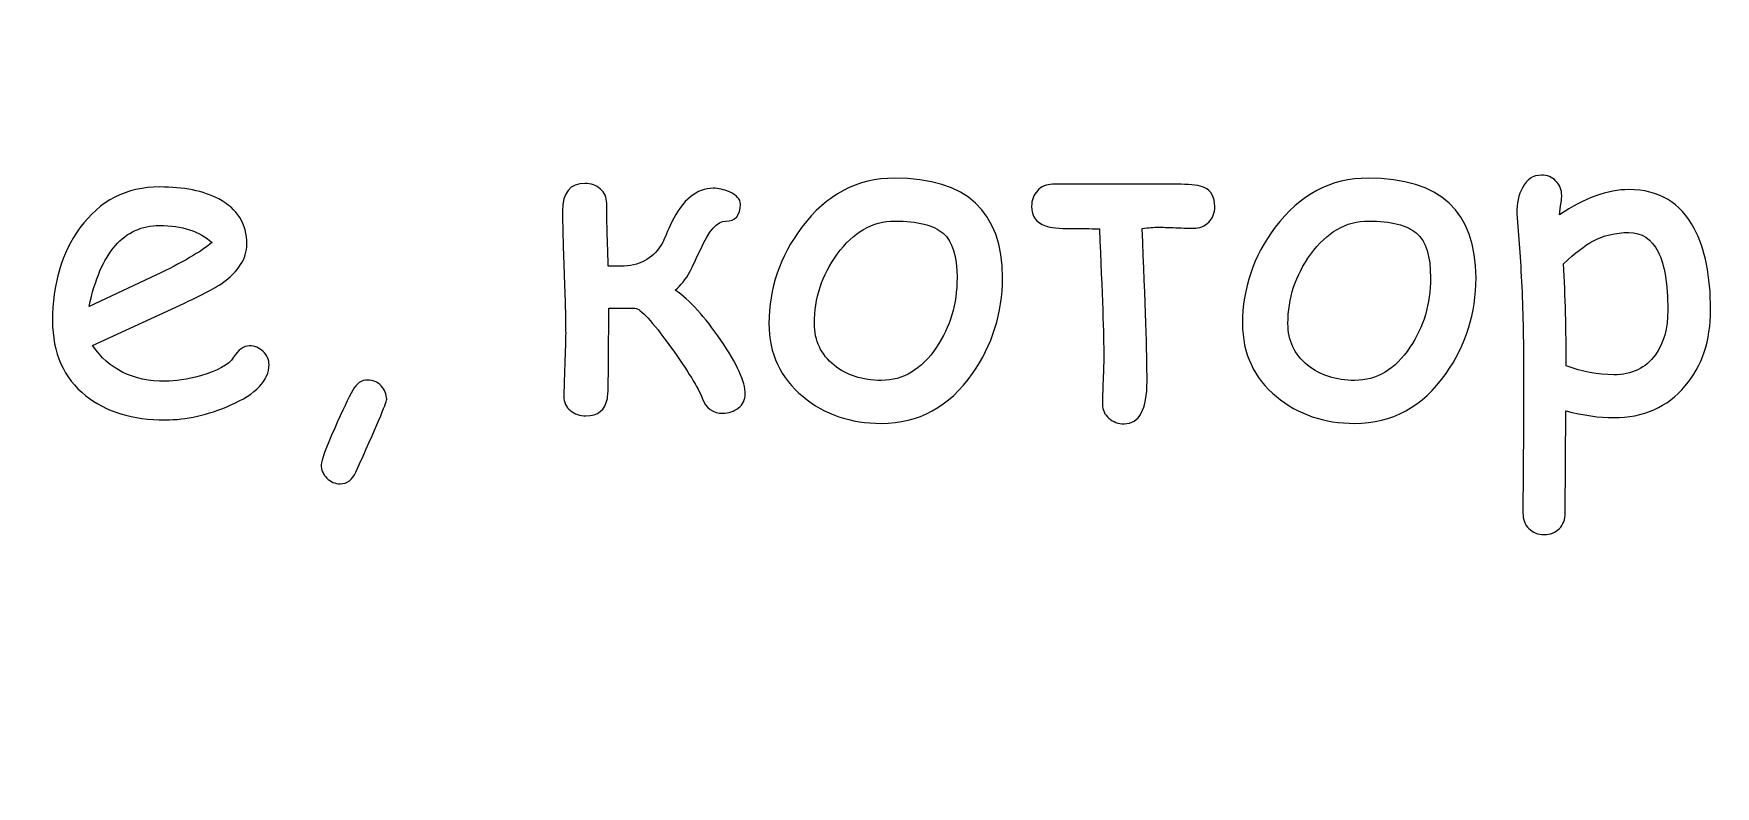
# Model space of a CAD drawing. Header units: centimetres. Extents: x -32 to 84, y -99 to 5.
# Drawn here: x -22.307 to -20.07, y -11.215 to -10.214 of the extents above; entities that cross this region are included whole.
import ezdxf

# ---------------------------------------------------------------- set-up
doc = ezdxf.new("R2010")
doc.units = ezdxf.units.CM
doc.header["$MEASUREMENT"] = 0
doc.layers.add('layer 1', color=7, linetype='Continuous')

msp = doc.modelspace()

# ---------------------------------------------------------------- linework, layer by layer
at = {"layer": 'layer 1', "color": 250, "lineweight": 20}
for points, knots in [([(-32.5, 5.15), (-32.5, 5.15), (-12.50001, 5.15), (-12.50001, 5.15), (-12.50001, 5.15), (-12.50001, 5.15), (-12.50001, -14.85), (-12.50001, -14.85), (-12.50001, -14.85), (-12.50001, -14.85), (-32.5, -14.85), (-32.5, -14.85), (-32.5, -14.85), (-32.5, -14.85), (-32.5, 5.15), (-32.5, 5.15)], [0, 0, 0, 0, 0.2, 0.2, 0.2, 0.2, 0.4, 0.4, 0.4, 0.4, 0.6, 0.6, 0.6, 0.6, 1, 1, 1, 1]), ([(-22.13131, -10.72795), (-22.17497, -10.72795), (-22.21023, -10.71728), (-22.23719, -10.69585), (-22.23719, -10.69585), (-22.26672, -10.67227), (-22.28144, -10.6391), (-22.28144, -10.59651), (-22.28144, -10.59651), (-22.28144, -10.54733), (-22.26929, -10.50611), (-22.24489, -10.47284), (-22.24489, -10.47284), (-22.21852, -10.43646), (-22.18316, -10.41832), (-22.13891, -10.41832), (-22.13891, -10.41832), (-22.10691, -10.41832), (-22.08073, -10.42365), (-22.06039, -10.43423), (-22.06039, -10.43423), (-22.0355, -10.44732), (-22.02305, -10.4674), (-22.02305, -10.49447), (-22.02305, -10.49447), (-22.02305, -10.51338), (-22.03402, -10.53065), (-22.05585, -10.54617), (-22.05585, -10.54617), (-22.06553, -10.55296), (-22.08598, -10.56353), (-22.11729, -10.57799), (-22.11729, -10.57799), (-22.11729, -10.57799), (-22.2281, -10.6293), (-22.2281, -10.6293), (-22.2281, -10.6293), (-22.21734, -10.64502), (-22.2038, -10.65685), (-22.18771, -10.66481), (-22.18771, -10.66481), (-22.17161, -10.67276), (-22.15284, -10.67674), (-22.13141, -10.67674), (-22.13141, -10.67674), (-22.11817, -10.67674), (-22.10247, -10.67431), (-22.08459, -10.66936), (-22.08459, -10.66936), (-22.06177, -10.66306), (-22.04715, -10.65491), (-22.04064, -10.64482), (-22.04064, -10.64482), (-22.03402, -10.63464), (-22.027, -10.62959), (-22.0195, -10.62959), (-22.0195, -10.62959), (-22.01269, -10.62959), (-22.00666, -10.63212), (-22.00142, -10.63706), (-22.00142, -10.63706), (-21.99609, -10.64211), (-21.99342, -10.64793), (-21.99342, -10.65452), (-21.99342, -10.65452), (-21.99342, -10.67548), (-22.01071, -10.69352), (-22.04518, -10.70865), (-22.04518, -10.70865), (-22.07472, -10.72155), (-22.10336, -10.72795), (-22.13131, -10.72795)], [0, 0, 0, 0, 0.0526316, 0.0526316, 0.0526316, 0.0526316, 0.1052632, 0.1052632, 0.1052632, 0.1052632, 0.1578947, 0.1578947, 0.1578947, 0.1578947, 0.2105263, 0.2105263, 0.2105263, 0.2105263, 0.2631579, 0.2631579, 0.2631579, 0.2631579, 0.3157895, 0.3157895, 0.3157895, 0.3157895, 0.3684211, 0.3684211, 0.3684211, 0.3684211, 0.4210526, 0.4210526, 0.4210526, 0.4210526, 0.4736842, 0.4736842, 0.4736842, 0.4736842, 0.5263158, 0.5263158, 0.5263158, 0.5263158, 0.5789474, 0.5789474, 0.5789474, 0.5789474, 0.6315789, 0.6315789, 0.6315789, 0.6315789, 0.6842105, 0.6842105, 0.6842105, 0.6842105, 0.7368421, 0.7368421, 0.7368421, 0.7368421, 0.7894737, 0.7894737, 0.7894737, 0.7894737, 0.8421053, 0.8421053, 0.8421053, 0.8421053, 0.8947368, 0.8947368, 0.8947368, 0.8947368, 1, 1, 1, 1]), ([(-21.36021, -10.69362), (-21.36021, -10.70118), (-21.36327, -10.70739), (-21.3693, -10.71214), (-21.3693, -10.71214), (-21.37542, -10.7169), (-21.38214, -10.71922), (-21.38964, -10.71922), (-21.38964, -10.71922), (-21.40317, -10.71922), (-21.41246, -10.71253), (-21.4175, -10.69905), (-21.4175, -10.69905), (-21.42263, -10.68556), (-21.43666, -10.66277), (-21.45957, -10.63076), (-21.45957, -10.63076), (-21.48397, -10.59681), (-21.49977, -10.57973), (-21.50688, -10.57954), (-21.50688, -10.57954), (-21.50885, -10.57954), (-21.52041, -10.57954), (-21.54155, -10.57954), (-21.54155, -10.57954), (-21.54155, -10.58584), (-21.54165, -10.5969), (-21.54184, -10.61281), (-21.54184, -10.61281), (-21.54205, -10.62765), (-21.54214, -10.63881), (-21.54214, -10.64647), (-21.54214, -10.64647), (-21.54214, -10.67751), (-21.54264, -10.69526), (-21.54363, -10.69963), (-21.54363, -10.69963), (-21.54669, -10.71505), (-21.55617, -10.72272), (-21.57208, -10.72272), (-21.57208, -10.72272), (-21.58017, -10.72272), (-21.58708, -10.72039), (-21.59282, -10.71564), (-21.59282, -10.71564), (-21.59854, -10.71088), (-21.60141, -10.70458), (-21.60141, -10.69682), (-21.60141, -10.69682), (-21.60141, -10.68789), (-21.60101, -10.67392), (-21.60022, -10.65491), (-21.60022, -10.65491), (-21.59943, -10.6359), (-21.59904, -10.62174), (-21.59904, -10.61271), (-21.59904, -10.61271), (-21.59904, -10.59467), (-21.59973, -10.5677), (-21.60111, -10.53162), (-21.60111, -10.53162), (-21.60249, -10.49563), (-21.60318, -10.46857), (-21.60318, -10.45033), (-21.60318, -10.45033), (-21.60318, -10.42589), (-21.59331, -10.41366), (-21.57345, -10.41366), (-21.57345, -10.41366), (-21.56536, -10.41366), (-21.55844, -10.41609), (-21.55291, -10.42104), (-21.55291, -10.42104), (-21.54728, -10.42598), (-21.54451, -10.43219), (-21.54451, -10.43985), (-21.54451, -10.43985), (-21.54451, -10.45363), (-21.54382, -10.48157), (-21.54245, -10.52367), (-21.54245, -10.52367), (-21.5373, -10.52367), (-21.5302, -10.52367), (-21.52131, -10.52367), (-21.52131, -10.52367), (-21.4978, -10.52211), (-21.48081, -10.51183), (-21.47034, -10.49272), (-21.47034, -10.49272), (-21.46728, -10.48574), (-21.46323, -10.47662), (-21.45819, -10.46546), (-21.45819, -10.46546), (-21.44327, -10.4352), (-21.4249, -10.42007), (-21.40288, -10.42007), (-21.40288, -10.42007), (-21.39597, -10.42007), (-21.38876, -10.42171), (-21.38115, -10.42492), (-21.38115, -10.42492), (-21.37157, -10.42909), (-21.36673, -10.43452), (-21.36673, -10.44131), (-21.36673, -10.44131), (-21.36673, -10.45625), (-21.37325, -10.46372), (-21.38638, -10.46372), (-21.38638, -10.46372), (-21.39725, -10.46372), (-21.40841, -10.47642), (-21.41996, -10.50174), (-21.41996, -10.50174), (-21.42797, -10.51901), (-21.43251, -10.52852), (-21.4335, -10.53046), (-21.4335, -10.53046), (-21.43942, -10.54122), (-21.44594, -10.54957), (-21.45325, -10.55539), (-21.45325, -10.55539), (-21.43409, -10.56887), (-21.41385, -10.59108), (-21.39281, -10.62193), (-21.39281, -10.62193), (-21.37107, -10.65365), (-21.36021, -10.67751), (-21.36021, -10.69362)], [0, 0, 0, 0, 0.030303, 0.030303, 0.030303, 0.030303, 0.0606061, 0.0606061, 0.0606061, 0.0606061, 0.0909091, 0.0909091, 0.0909091, 0.0909091, 0.1212121, 0.1212121, 0.1212121, 0.1212121, 0.1515152, 0.1515152, 0.1515152, 0.1515152, 0.1818182, 0.1818182, 0.1818182, 0.1818182, 0.2121212, 0.2121212, 0.2121212, 0.2121212, 0.2424242, 0.2424242, 0.2424242, 0.2424242, 0.2727273, 0.2727273, 0.2727273, 0.2727273, 0.3030303, 0.3030303, 0.3030303, 0.3030303, 0.3333333, 0.3333333, 0.3333333, 0.3333333, 0.3636364, 0.3636364, 0.3636364, 0.3636364, 0.3939394, 0.3939394, 0.3939394, 0.3939394, 0.4242424, 0.4242424, 0.4242424, 0.4242424, 0.4545455, 0.4545455, 0.4545455, 0.4545455, 0.4848485, 0.4848485, 0.4848485, 0.4848485, 0.5151515, 0.5151515, 0.5151515, 0.5151515, 0.5454545, 0.5454545, 0.5454545, 0.5454545, 0.5757576, 0.5757576, 0.5757576, 0.5757576, 0.6060606, 0.6060606, 0.6060606, 0.6060606, 0.6363636, 0.6363636, 0.6363636, 0.6363636, 0.6666667, 0.6666667, 0.6666667, 0.6666667, 0.6969697, 0.6969697, 0.6969697, 0.6969697, 0.7272727, 0.7272727, 0.7272727, 0.7272727, 0.7575758, 0.7575758, 0.7575758, 0.7575758, 0.7878788, 0.7878788, 0.7878788, 0.7878788, 0.8181818, 0.8181818, 0.8181818, 0.8181818, 0.8484848, 0.8484848, 0.8484848, 0.8484848, 0.8787879, 0.8787879, 0.8787879, 0.8787879, 0.9090909, 0.9090909, 0.9090909, 0.9090909, 0.9393939, 0.9393939, 0.9393939, 0.9393939, 1, 1, 1, 1]), ([(-21.01817, -10.53928), (-21.01817, -10.58604), (-21.03151, -10.62843), (-21.05807, -10.66645), (-21.05807, -10.66645), (-21.08909, -10.71059), (-21.12949, -10.73261), (-21.17936, -10.73261), (-21.17936, -10.73261), (-21.22015, -10.73261), (-21.25482, -10.72078), (-21.28337, -10.69711), (-21.28337, -10.69711), (-21.31359, -10.67218), (-21.3287, -10.63978), (-21.3287, -10.60001), (-21.3287, -10.60001), (-21.3287, -10.55325), (-21.31418, -10.51057), (-21.28505, -10.47196), (-21.28505, -10.47196), (-21.25255, -10.42841), (-21.21136, -10.40668), (-21.16148, -10.40668), (-21.16148, -10.40668), (-21.06597, -10.40668), (-21.01817, -10.45091), (-21.01817, -10.53928)], [0, 0, 0, 0, 0.125, 0.125, 0.125, 0.125, 0.25, 0.25, 0.25, 0.25, 0.375, 0.375, 0.375, 0.375, 0.5, 0.5, 0.5, 0.5, 0.625, 0.625, 0.625, 0.625, 0.75, 0.75, 0.75, 0.75, 1, 1, 1, 1]), ([(-20.73589, -10.44451), (-20.73589, -10.45285), (-20.73855, -10.45974), (-20.74388, -10.46517), (-20.74388, -10.46517), (-20.74922, -10.4706), (-20.75603, -10.47332), (-20.76433, -10.47332), (-20.76433, -10.47332), (-20.76956, -10.47332), (-20.77727, -10.47303), (-20.78764, -10.47254), (-20.78764, -10.47254), (-20.79801, -10.47206), (-20.80581, -10.47187), (-20.81104, -10.47187), (-20.81104, -10.47187), (-20.81678, -10.47187), (-20.82399, -10.47245), (-20.83248, -10.47361), (-20.83248, -10.47361), (-20.82814, -10.57323), (-20.82596, -10.64085), (-20.82596, -10.67645), (-20.82596, -10.67645), (-20.82596, -10.71428), (-20.83613, -10.73319), (-20.85658, -10.73319), (-20.85658, -10.73319), (-20.86429, -10.73319), (-20.87101, -10.73077), (-20.87663, -10.72582), (-20.87663, -10.72582), (-20.88236, -10.72087), (-20.88522, -10.71476), (-20.88522, -10.70739), (-20.88522, -10.70739), (-20.88522, -10.70021), (-20.88493, -10.68944), (-20.88433, -10.67509), (-20.88433, -10.67509), (-20.88374, -10.66063), (-20.88345, -10.64987), (-20.88345, -10.64269), (-20.88345, -10.64269), (-20.88345, -10.61776), (-20.88542, -10.56159), (-20.88937, -10.47419), (-20.88937, -10.47419), (-20.8957, -10.47381), (-20.90804, -10.47361), (-20.92611, -10.47361), (-20.92611, -10.47361), (-20.943, -10.47361), (-20.95466, -10.47245), (-20.96118, -10.47022), (-20.96118, -10.47022), (-20.97333, -10.46605), (-20.97946, -10.45722), (-20.97946, -10.44393), (-20.97946, -10.44393), (-20.97946, -10.43597), (-20.97688, -10.42909), (-20.97175, -10.42336), (-20.97175, -10.42336), (-20.96661, -10.41764), (-20.96, -10.41483), (-20.9516, -10.41483), (-20.9516, -10.41483), (-20.9516, -10.41483), (-20.78072, -10.41483), (-20.78072, -10.41483), (-20.78072, -10.41483), (-20.76651, -10.41483), (-20.75613, -10.41628), (-20.74981, -10.4191), (-20.74981, -10.4191), (-20.74052, -10.42346), (-20.73589, -10.4319), (-20.73589, -10.44451)], [0, 0, 0, 0, 0.047619, 0.047619, 0.047619, 0.047619, 0.0952381, 0.0952381, 0.0952381, 0.0952381, 0.1428571, 0.1428571, 0.1428571, 0.1428571, 0.1904762, 0.1904762, 0.1904762, 0.1904762, 0.2380952, 0.2380952, 0.2380952, 0.2380952, 0.2857143, 0.2857143, 0.2857143, 0.2857143, 0.3333333, 0.3333333, 0.3333333, 0.3333333, 0.3809524, 0.3809524, 0.3809524, 0.3809524, 0.4285714, 0.4285714, 0.4285714, 0.4285714, 0.4761905, 0.4761905, 0.4761905, 0.4761905, 0.5238095, 0.5238095, 0.5238095, 0.5238095, 0.5714286, 0.5714286, 0.5714286, 0.5714286, 0.6190476, 0.6190476, 0.6190476, 0.6190476, 0.6666667, 0.6666667, 0.6666667, 0.6666667, 0.7142857, 0.7142857, 0.7142857, 0.7142857, 0.7619048, 0.7619048, 0.7619048, 0.7619048, 0.8095238, 0.8095238, 0.8095238, 0.8095238, 0.8571429, 0.8571429, 0.8571429, 0.8571429, 0.9047619, 0.9047619, 0.9047619, 0.9047619, 1, 1, 1, 1]), ([(-20.38851, -10.53928), (-20.38851, -10.58604), (-20.40185, -10.62843), (-20.42841, -10.66645), (-20.42841, -10.66645), (-20.45943, -10.71059), (-20.49983, -10.73261), (-20.5497, -10.73261), (-20.5497, -10.73261), (-20.59049, -10.73261), (-20.62516, -10.72078), (-20.65371, -10.69711), (-20.65371, -10.69711), (-20.68393, -10.67218), (-20.69904, -10.63978), (-20.69904, -10.60001), (-20.69904, -10.60001), (-20.69904, -10.55325), (-20.68452, -10.51057), (-20.65539, -10.47196), (-20.65539, -10.47196), (-20.62289, -10.42841), (-20.5817, -10.40668), (-20.53182, -10.40668), (-20.53182, -10.40668), (-20.43631, -10.40668), (-20.38851, -10.45091), (-20.38851, -10.53928)], [0, 0, 0, 0, 0.125, 0.125, 0.125, 0.125, 0.25, 0.25, 0.25, 0.25, 0.375, 0.375, 0.375, 0.375, 0.5, 0.5, 0.5, 0.5, 0.625, 0.625, 0.625, 0.625, 0.75, 0.75, 0.75, 0.75, 1, 1, 1, 1]), ([(-20.20539, -10.72504), (-20.22475, -10.72504), (-20.24598, -10.72204), (-20.26919, -10.71593), (-20.26919, -10.71593), (-20.26919, -10.71593), (-20.26978, -10.85202), (-20.26978, -10.85202), (-20.26978, -10.85202), (-20.26978, -10.86036), (-20.27245, -10.86715), (-20.27768, -10.87249), (-20.27768, -10.87249), (-20.28292, -10.87782), (-20.28974, -10.88044), (-20.29794, -10.88044), (-20.29794, -10.88044), (-20.30613, -10.88044), (-20.31295, -10.87782), (-20.31818, -10.87249), (-20.31818, -10.87249), (-20.32342, -10.86715), (-20.32608, -10.86036), (-20.32608, -10.85202), (-20.32608, -10.85202), (-20.32608, -10.85202), (-20.32549, -10.73824), (-20.32549, -10.73824), (-20.32549, -10.73824), (-20.32549, -10.73824), (-20.32549, -10.62474), (-20.32549, -10.62474), (-20.32549, -10.62474), (-20.32608, -10.58323), (-20.32757, -10.54539), (-20.32994, -10.51125), (-20.32994, -10.51125), (-20.32994, -10.51125), (-20.33438, -10.45353), (-20.33438, -10.45353), (-20.33438, -10.45353), (-20.33438, -10.44005), (-20.33181, -10.4287), (-20.32677, -10.41939), (-20.32677, -10.41939), (-20.32095, -10.40823), (-20.31246, -10.40261), (-20.30139, -10.40261), (-20.30139, -10.40261), (-20.29378, -10.40261), (-20.28747, -10.40522), (-20.28224, -10.41046), (-20.28224, -10.41046), (-20.27709, -10.4157), (-20.27453, -10.4222), (-20.27453, -10.42977), (-20.27453, -10.42977), (-20.27453, -10.43151), (-20.27482, -10.43462), (-20.27541, -10.43918), (-20.27541, -10.43918), (-20.2764, -10.445), (-20.27709, -10.45043), (-20.27749, -10.45538), (-20.27749, -10.45538), (-20.26089, -10.44412), (-20.2449, -10.43578), (-20.22939, -10.43015), (-20.22939, -10.43015), (-20.21399, -10.42463), (-20.19926, -10.42181), (-20.18514, -10.42181), (-20.18514, -10.42181), (-20.14563, -10.42181), (-20.11659, -10.43908), (-20.09832, -10.47351), (-20.09832, -10.47351), (-20.08381, -10.50077), (-20.07659, -10.53695), (-20.07659, -10.58177), (-20.07659, -10.58177), (-20.07659, -10.62271), (-20.08785, -10.65646), (-20.11027, -10.68294), (-20.11027, -10.68294), (-20.13397, -10.71098), (-20.16578, -10.72504), (-20.20539, -10.72504)], [0, 0, 0, 0, 0.0434783, 0.0434783, 0.0434783, 0.0434783, 0.0869565, 0.0869565, 0.0869565, 0.0869565, 0.1304348, 0.1304348, 0.1304348, 0.1304348, 0.173913, 0.173913, 0.173913, 0.173913, 0.2173913, 0.2173913, 0.2173913, 0.2173913, 0.2608696, 0.2608696, 0.2608696, 0.2608696, 0.3043478, 0.3043478, 0.3043478, 0.3043478, 0.3478261, 0.3478261, 0.3478261, 0.3478261, 0.3913043, 0.3913043, 0.3913043, 0.3913043, 0.4347826, 0.4347826, 0.4347826, 0.4347826, 0.4782609, 0.4782609, 0.4782609, 0.4782609, 0.5217391, 0.5217391, 0.5217391, 0.5217391, 0.5652174, 0.5652174, 0.5652174, 0.5652174, 0.6086957, 0.6086957, 0.6086957, 0.6086957, 0.6521739, 0.6521739, 0.6521739, 0.6521739, 0.6956522, 0.6956522, 0.6956522, 0.6956522, 0.7391304, 0.7391304, 0.7391304, 0.7391304, 0.7826087, 0.7826087, 0.7826087, 0.7826087, 0.826087, 0.826087, 0.826087, 0.826087, 0.8695652, 0.8695652, 0.8695652, 0.8695652, 0.9130435, 0.9130435, 0.9130435, 0.9130435, 1, 1, 1, 1]), ([(-21.07862, -10.53928), (-21.07862, -10.51047), (-21.08484, -10.49068), (-21.09719, -10.47992), (-21.09719, -10.47992), (-21.10953, -10.46915), (-21.13097, -10.46372), (-21.16148, -10.46372), (-21.16148, -10.46372), (-21.19102, -10.46372), (-21.2166, -10.47836), (-21.23803, -10.50776), (-21.23803, -10.50776), (-21.25818, -10.5356), (-21.26826, -10.56635), (-21.26826, -10.60001), (-21.26826, -10.60001), (-21.26826, -10.62271), (-21.25957, -10.64123), (-21.24208, -10.6554), (-21.24208, -10.6554), (-21.22539, -10.66888), (-21.20445, -10.67557), (-21.17936, -10.67557), (-21.17936, -10.67557), (-21.15013, -10.67557), (-21.12573, -10.66093), (-21.10598, -10.63153), (-21.10598, -10.63153), (-21.0877, -10.60447), (-21.07862, -10.57372), (-21.07862, -10.53928)], [0, 0, 0, 0, 0.1111111, 0.1111111, 0.1111111, 0.1111111, 0.2222222, 0.2222222, 0.2222222, 0.2222222, 0.3333333, 0.3333333, 0.3333333, 0.3333333, 0.4444444, 0.4444444, 0.4444444, 0.4444444, 0.5555556, 0.5555556, 0.5555556, 0.5555556, 0.6666667, 0.6666667, 0.6666667, 0.6666667, 0.7777778, 0.7777778, 0.7777778, 0.7777778, 1, 1, 1, 1]), ([(-20.44896, -10.53928), (-20.44896, -10.51047), (-20.45518, -10.49068), (-20.46753, -10.47992), (-20.46753, -10.47992), (-20.47987, -10.46915), (-20.5013, -10.46372), (-20.53182, -10.46372), (-20.53182, -10.46372), (-20.56136, -10.46372), (-20.58694, -10.47836), (-20.60837, -10.50776), (-20.60837, -10.50776), (-20.62852, -10.5356), (-20.6386, -10.56635), (-20.6386, -10.60001), (-20.6386, -10.60001), (-20.6386, -10.62271), (-20.6299, -10.64123), (-20.61242, -10.6554), (-20.61242, -10.6554), (-20.59573, -10.66888), (-20.57479, -10.67557), (-20.5497, -10.67557), (-20.5497, -10.67557), (-20.52047, -10.67557), (-20.49607, -10.66093), (-20.47632, -10.63153), (-20.47632, -10.63153), (-20.45804, -10.60447), (-20.44896, -10.57372), (-20.44896, -10.53928)], [0, 0, 0, 0, 0.1111111, 0.1111111, 0.1111111, 0.1111111, 0.2222222, 0.2222222, 0.2222222, 0.2222222, 0.3333333, 0.3333333, 0.3333333, 0.3333333, 0.4444444, 0.4444444, 0.4444444, 0.4444444, 0.5555556, 0.5555556, 0.5555556, 0.5555556, 0.6666667, 0.6666667, 0.6666667, 0.6666667, 0.7777778, 0.7777778, 0.7777778, 0.7777778, 1, 1, 1, 1]), ([(-22.13902, -10.46954), (-22.16262, -10.46954), (-22.18218, -10.47846), (-22.19778, -10.49631), (-22.19778, -10.49631), (-22.21349, -10.51426), (-22.22514, -10.54113), (-22.23284, -10.57711), (-22.23284, -10.57711), (-22.23284, -10.57711), (-22.14395, -10.53569), (-22.14395, -10.53569), (-22.14395, -10.53569), (-22.10899, -10.51901), (-22.08409, -10.50456), (-22.06928, -10.49224), (-22.06928, -10.49224), (-22.08587, -10.4771), (-22.10918, -10.46954), (-22.13902, -10.46954)], [0, 0, 0, 0, 0.1666667, 0.1666667, 0.1666667, 0.1666667, 0.3333333, 0.3333333, 0.3333333, 0.3333333, 0.5, 0.5, 0.5, 0.5, 0.6666667, 0.6666667, 0.6666667, 0.6666667, 1, 1, 1, 1]), ([(-20.18533, -10.47885), (-20.20302, -10.47885), (-20.21912, -10.48273), (-20.23334, -10.49049), (-20.23334, -10.49049), (-20.24362, -10.49602), (-20.25655, -10.50601), (-20.27216, -10.52056), (-20.27216, -10.52056), (-20.26978, -10.56353), (-20.2686, -10.60874), (-20.2686, -10.65607), (-20.2686, -10.65607), (-20.24757, -10.66403), (-20.22643, -10.66801), (-20.20539, -10.66801), (-20.20539, -10.66801), (-20.18119, -10.66801), (-20.16282, -10.65918), (-20.14998, -10.64162), (-20.14998, -10.64162), (-20.13901, -10.62629), (-20.13349, -10.60641), (-20.13349, -10.58196), (-20.13349, -10.58196), (-20.13349, -10.54753), (-20.13773, -10.52173), (-20.14633, -10.50456), (-20.14633, -10.50456), (-20.15492, -10.48739), (-20.16795, -10.47885), (-20.18533, -10.47885)], [0, 0, 0, 0, 0.1111111, 0.1111111, 0.1111111, 0.1111111, 0.2222222, 0.2222222, 0.2222222, 0.2222222, 0.3333333, 0.3333333, 0.3333333, 0.3333333, 0.4444444, 0.4444444, 0.4444444, 0.4444444, 0.5555556, 0.5555556, 0.5555556, 0.5555556, 0.6666667, 0.6666667, 0.6666667, 0.6666667, 0.7777778, 0.7777778, 0.7777778, 0.7777778, 1, 1, 1, 1]), ([(-21.899, -10.81293), (-21.90571, -10.81293), (-21.91164, -10.81041), (-21.91668, -10.80527), (-21.91668, -10.80527), (-21.92172, -10.80012), (-21.92418, -10.7943), (-21.92418, -10.78771), (-21.92418, -10.78771), (-21.92418, -10.78218), (-21.91817, -10.76588), (-21.90621, -10.73882), (-21.90621, -10.73882), (-21.89584, -10.71534), (-21.88784, -10.69866), (-21.88221, -10.68857), (-21.88221, -10.68857), (-21.87717, -10.67955), (-21.87055, -10.67499), (-21.86226, -10.67499), (-21.86226, -10.67499), (-21.85534, -10.67499), (-21.84942, -10.67761), (-21.84448, -10.68275), (-21.84448, -10.68275), (-21.83954, -10.68799), (-21.83707, -10.69391), (-21.83707, -10.7005), (-21.83707, -10.7005), (-21.83707, -10.70506), (-21.8508, -10.73746), (-21.87816, -10.7976), (-21.87816, -10.7976), (-21.88261, -10.80779), (-21.88952, -10.81293), (-21.899, -10.81293)], [0, 0, 0, 0, 0.1, 0.1, 0.1, 0.1, 0.2, 0.2, 0.2, 0.2, 0.3, 0.3, 0.3, 0.3, 0.4, 0.4, 0.4, 0.4, 0.5, 0.5, 0.5, 0.5, 0.6, 0.6, 0.6, 0.6, 0.7, 0.7, 0.7, 0.7, 0.8, 0.8, 0.8, 0.8, 1, 1, 1, 1])]:
    msp.add_open_spline(points, degree=3, knots=knots, dxfattribs=at)
at = {"layer": 'layer 1', "color": 250}
for points, knots in [([(-22.13131, -10.72795), (-22.17497, -10.72795), (-22.21023, -10.71728), (-22.23719, -10.69585), (-22.23719, -10.69585), (-22.26672, -10.67227), (-22.28144, -10.6391), (-22.28144, -10.59651), (-22.28144, -10.59651), (-22.28144, -10.54733), (-22.26929, -10.50611), (-22.24489, -10.47284), (-22.24489, -10.47284), (-22.21852, -10.43646), (-22.18316, -10.41832), (-22.13891, -10.41832), (-22.13891, -10.41832), (-22.10691, -10.41832), (-22.08073, -10.42365), (-22.06039, -10.43423), (-22.06039, -10.43423), (-22.0355, -10.44732), (-22.02305, -10.4674), (-22.02305, -10.49447), (-22.02305, -10.49447), (-22.02305, -10.51338), (-22.03402, -10.53065), (-22.05585, -10.54617), (-22.05585, -10.54617), (-22.06553, -10.55296), (-22.08598, -10.56353), (-22.11729, -10.57799), (-22.11729, -10.57799), (-22.11729, -10.57799), (-22.2281, -10.6293), (-22.2281, -10.6293), (-22.2281, -10.6293), (-22.21734, -10.64502), (-22.2038, -10.65685), (-22.18771, -10.66481), (-22.18771, -10.66481), (-22.17161, -10.67276), (-22.15284, -10.67674), (-22.13141, -10.67674), (-22.13141, -10.67674), (-22.11817, -10.67674), (-22.10247, -10.67431), (-22.08459, -10.66936), (-22.08459, -10.66936), (-22.06177, -10.66306), (-22.04715, -10.65491), (-22.04064, -10.64482), (-22.04064, -10.64482), (-22.03402, -10.63464), (-22.027, -10.62959), (-22.0195, -10.62959), (-22.0195, -10.62959), (-22.01269, -10.62959), (-22.00666, -10.63212), (-22.00142, -10.63706), (-22.00142, -10.63706), (-21.99609, -10.64211), (-21.99342, -10.64793), (-21.99342, -10.65452), (-21.99342, -10.65452), (-21.99342, -10.67548), (-22.01071, -10.69352), (-22.04518, -10.70865), (-22.04518, -10.70865), (-22.07472, -10.72155), (-22.10336, -10.72795), (-22.13131, -10.72795)], [0, 0, 0, 0, 0.0526316, 0.0526316, 0.0526316, 0.0526316, 0.1052632, 0.1052632, 0.1052632, 0.1052632, 0.1578947, 0.1578947, 0.1578947, 0.1578947, 0.2105263, 0.2105263, 0.2105263, 0.2105263, 0.2631579, 0.2631579, 0.2631579, 0.2631579, 0.3157895, 0.3157895, 0.3157895, 0.3157895, 0.3684211, 0.3684211, 0.3684211, 0.3684211, 0.4210526, 0.4210526, 0.4210526, 0.4210526, 0.4736842, 0.4736842, 0.4736842, 0.4736842, 0.5263158, 0.5263158, 0.5263158, 0.5263158, 0.5789474, 0.5789474, 0.5789474, 0.5789474, 0.6315789, 0.6315789, 0.6315789, 0.6315789, 0.6842105, 0.6842105, 0.6842105, 0.6842105, 0.7368421, 0.7368421, 0.7368421, 0.7368421, 0.7894737, 0.7894737, 0.7894737, 0.7894737, 0.8421053, 0.8421053, 0.8421053, 0.8421053, 0.8947368, 0.8947368, 0.8947368, 0.8947368, 1, 1, 1, 1]), ([(-21.36021, -10.69362), (-21.36021, -10.70118), (-21.36327, -10.70739), (-21.3693, -10.71214), (-21.3693, -10.71214), (-21.37542, -10.7169), (-21.38214, -10.71922), (-21.38964, -10.71922), (-21.38964, -10.71922), (-21.40317, -10.71922), (-21.41246, -10.71253), (-21.4175, -10.69905), (-21.4175, -10.69905), (-21.42263, -10.68556), (-21.43666, -10.66277), (-21.45957, -10.63076), (-21.45957, -10.63076), (-21.48397, -10.59681), (-21.49977, -10.57973), (-21.50688, -10.57954), (-21.50688, -10.57954), (-21.50885, -10.57954), (-21.52041, -10.57954), (-21.54155, -10.57954), (-21.54155, -10.57954), (-21.54155, -10.58584), (-21.54165, -10.5969), (-21.54184, -10.61281), (-21.54184, -10.61281), (-21.54205, -10.62765), (-21.54214, -10.63881), (-21.54214, -10.64647), (-21.54214, -10.64647), (-21.54214, -10.67751), (-21.54264, -10.69526), (-21.54363, -10.69963), (-21.54363, -10.69963), (-21.54669, -10.71505), (-21.55617, -10.72272), (-21.57208, -10.72272), (-21.57208, -10.72272), (-21.58017, -10.72272), (-21.58708, -10.72039), (-21.59282, -10.71564), (-21.59282, -10.71564), (-21.59854, -10.71088), (-21.60141, -10.70458), (-21.60141, -10.69682), (-21.60141, -10.69682), (-21.60141, -10.68789), (-21.60101, -10.67392), (-21.60022, -10.65491), (-21.60022, -10.65491), (-21.59943, -10.6359), (-21.59904, -10.62174), (-21.59904, -10.61271), (-21.59904, -10.61271), (-21.59904, -10.59467), (-21.59973, -10.5677), (-21.60111, -10.53162), (-21.60111, -10.53162), (-21.60249, -10.49563), (-21.60318, -10.46857), (-21.60318, -10.45033), (-21.60318, -10.45033), (-21.60318, -10.42589), (-21.59331, -10.41366), (-21.57345, -10.41366), (-21.57345, -10.41366), (-21.56536, -10.41366), (-21.55844, -10.41609), (-21.55291, -10.42104), (-21.55291, -10.42104), (-21.54728, -10.42598), (-21.54451, -10.43219), (-21.54451, -10.43985), (-21.54451, -10.43985), (-21.54451, -10.45363), (-21.54382, -10.48157), (-21.54245, -10.52367), (-21.54245, -10.52367), (-21.5373, -10.52367), (-21.5302, -10.52367), (-21.52131, -10.52367), (-21.52131, -10.52367), (-21.4978, -10.52211), (-21.48081, -10.51183), (-21.47034, -10.49272), (-21.47034, -10.49272), (-21.46728, -10.48574), (-21.46323, -10.47662), (-21.45819, -10.46546), (-21.45819, -10.46546), (-21.44327, -10.4352), (-21.4249, -10.42007), (-21.40288, -10.42007), (-21.40288, -10.42007), (-21.39597, -10.42007), (-21.38876, -10.42171), (-21.38115, -10.42492), (-21.38115, -10.42492), (-21.37157, -10.42909), (-21.36673, -10.43452), (-21.36673, -10.44131), (-21.36673, -10.44131), (-21.36673, -10.45625), (-21.37325, -10.46372), (-21.38638, -10.46372), (-21.38638, -10.46372), (-21.39725, -10.46372), (-21.40841, -10.47642), (-21.41996, -10.50174), (-21.41996, -10.50174), (-21.42797, -10.51901), (-21.43251, -10.52852), (-21.4335, -10.53046), (-21.4335, -10.53046), (-21.43942, -10.54122), (-21.44594, -10.54957), (-21.45325, -10.55539), (-21.45325, -10.55539), (-21.43409, -10.56887), (-21.41385, -10.59108), (-21.39281, -10.62193), (-21.39281, -10.62193), (-21.37107, -10.65365), (-21.36021, -10.67751), (-21.36021, -10.69362)], [0, 0, 0, 0, 0.030303, 0.030303, 0.030303, 0.030303, 0.0606061, 0.0606061, 0.0606061, 0.0606061, 0.0909091, 0.0909091, 0.0909091, 0.0909091, 0.1212121, 0.1212121, 0.1212121, 0.1212121, 0.1515152, 0.1515152, 0.1515152, 0.1515152, 0.1818182, 0.1818182, 0.1818182, 0.1818182, 0.2121212, 0.2121212, 0.2121212, 0.2121212, 0.2424242, 0.2424242, 0.2424242, 0.2424242, 0.2727273, 0.2727273, 0.2727273, 0.2727273, 0.3030303, 0.3030303, 0.3030303, 0.3030303, 0.3333333, 0.3333333, 0.3333333, 0.3333333, 0.3636364, 0.3636364, 0.3636364, 0.3636364, 0.3939394, 0.3939394, 0.3939394, 0.3939394, 0.4242424, 0.4242424, 0.4242424, 0.4242424, 0.4545455, 0.4545455, 0.4545455, 0.4545455, 0.4848485, 0.4848485, 0.4848485, 0.4848485, 0.5151515, 0.5151515, 0.5151515, 0.5151515, 0.5454545, 0.5454545, 0.5454545, 0.5454545, 0.5757576, 0.5757576, 0.5757576, 0.5757576, 0.6060606, 0.6060606, 0.6060606, 0.6060606, 0.6363636, 0.6363636, 0.6363636, 0.6363636, 0.6666667, 0.6666667, 0.6666667, 0.6666667, 0.6969697, 0.6969697, 0.6969697, 0.6969697, 0.7272727, 0.7272727, 0.7272727, 0.7272727, 0.7575758, 0.7575758, 0.7575758, 0.7575758, 0.7878788, 0.7878788, 0.7878788, 0.7878788, 0.8181818, 0.8181818, 0.8181818, 0.8181818, 0.8484848, 0.8484848, 0.8484848, 0.8484848, 0.8787879, 0.8787879, 0.8787879, 0.8787879, 0.9090909, 0.9090909, 0.9090909, 0.9090909, 0.9393939, 0.9393939, 0.9393939, 0.9393939, 1, 1, 1, 1]), ([(-21.01817, -10.53928), (-21.01817, -10.58604), (-21.03151, -10.62843), (-21.05807, -10.66645), (-21.05807, -10.66645), (-21.08909, -10.71059), (-21.12949, -10.73261), (-21.17936, -10.73261), (-21.17936, -10.73261), (-21.22015, -10.73261), (-21.25482, -10.72078), (-21.28337, -10.69711), (-21.28337, -10.69711), (-21.31359, -10.67218), (-21.3287, -10.63978), (-21.3287, -10.60001), (-21.3287, -10.60001), (-21.3287, -10.55325), (-21.31418, -10.51057), (-21.28505, -10.47196), (-21.28505, -10.47196), (-21.25255, -10.42841), (-21.21136, -10.40668), (-21.16148, -10.40668), (-21.16148, -10.40668), (-21.06597, -10.40668), (-21.01817, -10.45091), (-21.01817, -10.53928)], [0, 0, 0, 0, 0.125, 0.125, 0.125, 0.125, 0.25, 0.25, 0.25, 0.25, 0.375, 0.375, 0.375, 0.375, 0.5, 0.5, 0.5, 0.5, 0.625, 0.625, 0.625, 0.625, 0.75, 0.75, 0.75, 0.75, 1, 1, 1, 1]), ([(-20.73589, -10.44451), (-20.73589, -10.45285), (-20.73855, -10.45974), (-20.74388, -10.46517), (-20.74388, -10.46517), (-20.74922, -10.4706), (-20.75603, -10.47332), (-20.76433, -10.47332), (-20.76433, -10.47332), (-20.76956, -10.47332), (-20.77727, -10.47303), (-20.78764, -10.47254), (-20.78764, -10.47254), (-20.79801, -10.47206), (-20.80581, -10.47187), (-20.81104, -10.47187), (-20.81104, -10.47187), (-20.81678, -10.47187), (-20.82399, -10.47245), (-20.83248, -10.47361), (-20.83248, -10.47361), (-20.82814, -10.57323), (-20.82596, -10.64085), (-20.82596, -10.67645), (-20.82596, -10.67645), (-20.82596, -10.71428), (-20.83613, -10.73319), (-20.85658, -10.73319), (-20.85658, -10.73319), (-20.86429, -10.73319), (-20.87101, -10.73077), (-20.87663, -10.72582), (-20.87663, -10.72582), (-20.88236, -10.72087), (-20.88522, -10.71476), (-20.88522, -10.70739), (-20.88522, -10.70739), (-20.88522, -10.70021), (-20.88493, -10.68944), (-20.88433, -10.67509), (-20.88433, -10.67509), (-20.88374, -10.66063), (-20.88345, -10.64987), (-20.88345, -10.64269), (-20.88345, -10.64269), (-20.88345, -10.61776), (-20.88542, -10.56159), (-20.88937, -10.47419), (-20.88937, -10.47419), (-20.8957, -10.47381), (-20.90804, -10.47361), (-20.92611, -10.47361), (-20.92611, -10.47361), (-20.943, -10.47361), (-20.95466, -10.47245), (-20.96118, -10.47022), (-20.96118, -10.47022), (-20.97333, -10.46605), (-20.97946, -10.45722), (-20.97946, -10.44393), (-20.97946, -10.44393), (-20.97946, -10.43597), (-20.97688, -10.42909), (-20.97175, -10.42336), (-20.97175, -10.42336), (-20.96661, -10.41764), (-20.96, -10.41483), (-20.9516, -10.41483), (-20.9516, -10.41483), (-20.9516, -10.41483), (-20.78072, -10.41483), (-20.78072, -10.41483), (-20.78072, -10.41483), (-20.76651, -10.41483), (-20.75613, -10.41628), (-20.74981, -10.4191), (-20.74981, -10.4191), (-20.74052, -10.42346), (-20.73589, -10.4319), (-20.73589, -10.44451)], [0, 0, 0, 0, 0.047619, 0.047619, 0.047619, 0.047619, 0.0952381, 0.0952381, 0.0952381, 0.0952381, 0.1428571, 0.1428571, 0.1428571, 0.1428571, 0.1904762, 0.1904762, 0.1904762, 0.1904762, 0.2380952, 0.2380952, 0.2380952, 0.2380952, 0.2857143, 0.2857143, 0.2857143, 0.2857143, 0.3333333, 0.3333333, 0.3333333, 0.3333333, 0.3809524, 0.3809524, 0.3809524, 0.3809524, 0.4285714, 0.4285714, 0.4285714, 0.4285714, 0.4761905, 0.4761905, 0.4761905, 0.4761905, 0.5238095, 0.5238095, 0.5238095, 0.5238095, 0.5714286, 0.5714286, 0.5714286, 0.5714286, 0.6190476, 0.6190476, 0.6190476, 0.6190476, 0.6666667, 0.6666667, 0.6666667, 0.6666667, 0.7142857, 0.7142857, 0.7142857, 0.7142857, 0.7619048, 0.7619048, 0.7619048, 0.7619048, 0.8095238, 0.8095238, 0.8095238, 0.8095238, 0.8571429, 0.8571429, 0.8571429, 0.8571429, 0.9047619, 0.9047619, 0.9047619, 0.9047619, 1, 1, 1, 1]), ([(-20.38851, -10.53928), (-20.38851, -10.58604), (-20.40185, -10.62843), (-20.42841, -10.66645), (-20.42841, -10.66645), (-20.45943, -10.71059), (-20.49983, -10.73261), (-20.5497, -10.73261), (-20.5497, -10.73261), (-20.59049, -10.73261), (-20.62516, -10.72078), (-20.65371, -10.69711), (-20.65371, -10.69711), (-20.68393, -10.67218), (-20.69904, -10.63978), (-20.69904, -10.60001), (-20.69904, -10.60001), (-20.69904, -10.55325), (-20.68452, -10.51057), (-20.65539, -10.47196), (-20.65539, -10.47196), (-20.62289, -10.42841), (-20.5817, -10.40668), (-20.53182, -10.40668), (-20.53182, -10.40668), (-20.43631, -10.40668), (-20.38851, -10.45091), (-20.38851, -10.53928)], [0, 0, 0, 0, 0.125, 0.125, 0.125, 0.125, 0.25, 0.25, 0.25, 0.25, 0.375, 0.375, 0.375, 0.375, 0.5, 0.5, 0.5, 0.5, 0.625, 0.625, 0.625, 0.625, 0.75, 0.75, 0.75, 0.75, 1, 1, 1, 1]), ([(-20.20539, -10.72504), (-20.22475, -10.72504), (-20.24598, -10.72204), (-20.26919, -10.71593), (-20.26919, -10.71593), (-20.26919, -10.71593), (-20.26978, -10.85202), (-20.26978, -10.85202), (-20.26978, -10.85202), (-20.26978, -10.86036), (-20.27245, -10.86715), (-20.27768, -10.87249), (-20.27768, -10.87249), (-20.28292, -10.87782), (-20.28974, -10.88044), (-20.29794, -10.88044), (-20.29794, -10.88044), (-20.30613, -10.88044), (-20.31295, -10.87782), (-20.31818, -10.87249), (-20.31818, -10.87249), (-20.32342, -10.86715), (-20.32608, -10.86036), (-20.32608, -10.85202), (-20.32608, -10.85202), (-20.32608, -10.85202), (-20.32549, -10.73824), (-20.32549, -10.73824), (-20.32549, -10.73824), (-20.32549, -10.73824), (-20.32549, -10.62474), (-20.32549, -10.62474), (-20.32549, -10.62474), (-20.32608, -10.58323), (-20.32757, -10.54539), (-20.32994, -10.51125), (-20.32994, -10.51125), (-20.32994, -10.51125), (-20.33438, -10.45353), (-20.33438, -10.45353), (-20.33438, -10.45353), (-20.33438, -10.44005), (-20.33181, -10.4287), (-20.32677, -10.41939), (-20.32677, -10.41939), (-20.32095, -10.40823), (-20.31246, -10.40261), (-20.30139, -10.40261), (-20.30139, -10.40261), (-20.29378, -10.40261), (-20.28747, -10.40522), (-20.28224, -10.41046), (-20.28224, -10.41046), (-20.27709, -10.4157), (-20.27453, -10.4222), (-20.27453, -10.42977), (-20.27453, -10.42977), (-20.27453, -10.43151), (-20.27482, -10.43462), (-20.27541, -10.43918), (-20.27541, -10.43918), (-20.2764, -10.445), (-20.27709, -10.45043), (-20.27749, -10.45538), (-20.27749, -10.45538), (-20.26089, -10.44412), (-20.2449, -10.43578), (-20.22939, -10.43015), (-20.22939, -10.43015), (-20.21399, -10.42463), (-20.19926, -10.42181), (-20.18514, -10.42181), (-20.18514, -10.42181), (-20.14563, -10.42181), (-20.11659, -10.43908), (-20.09832, -10.47351), (-20.09832, -10.47351), (-20.08381, -10.50077), (-20.07659, -10.53695), (-20.07659, -10.58177), (-20.07659, -10.58177), (-20.07659, -10.62271), (-20.08785, -10.65646), (-20.11027, -10.68294), (-20.11027, -10.68294), (-20.13397, -10.71098), (-20.16578, -10.72504), (-20.20539, -10.72504)], [0, 0, 0, 0, 0.0434783, 0.0434783, 0.0434783, 0.0434783, 0.0869565, 0.0869565, 0.0869565, 0.0869565, 0.1304348, 0.1304348, 0.1304348, 0.1304348, 0.173913, 0.173913, 0.173913, 0.173913, 0.2173913, 0.2173913, 0.2173913, 0.2173913, 0.2608696, 0.2608696, 0.2608696, 0.2608696, 0.3043478, 0.3043478, 0.3043478, 0.3043478, 0.3478261, 0.3478261, 0.3478261, 0.3478261, 0.3913043, 0.3913043, 0.3913043, 0.3913043, 0.4347826, 0.4347826, 0.4347826, 0.4347826, 0.4782609, 0.4782609, 0.4782609, 0.4782609, 0.5217391, 0.5217391, 0.5217391, 0.5217391, 0.5652174, 0.5652174, 0.5652174, 0.5652174, 0.6086957, 0.6086957, 0.6086957, 0.6086957, 0.6521739, 0.6521739, 0.6521739, 0.6521739, 0.6956522, 0.6956522, 0.6956522, 0.6956522, 0.7391304, 0.7391304, 0.7391304, 0.7391304, 0.7826087, 0.7826087, 0.7826087, 0.7826087, 0.826087, 0.826087, 0.826087, 0.826087, 0.8695652, 0.8695652, 0.8695652, 0.8695652, 0.9130435, 0.9130435, 0.9130435, 0.9130435, 1, 1, 1, 1]), ([(-21.07862, -10.53928), (-21.07862, -10.51047), (-21.08484, -10.49068), (-21.09719, -10.47992), (-21.09719, -10.47992), (-21.10953, -10.46915), (-21.13097, -10.46372), (-21.16148, -10.46372), (-21.16148, -10.46372), (-21.19102, -10.46372), (-21.2166, -10.47836), (-21.23803, -10.50776), (-21.23803, -10.50776), (-21.25818, -10.5356), (-21.26826, -10.56635), (-21.26826, -10.60001), (-21.26826, -10.60001), (-21.26826, -10.62271), (-21.25957, -10.64123), (-21.24208, -10.6554), (-21.24208, -10.6554), (-21.22539, -10.66888), (-21.20445, -10.67557), (-21.17936, -10.67557), (-21.17936, -10.67557), (-21.15013, -10.67557), (-21.12573, -10.66093), (-21.10598, -10.63153), (-21.10598, -10.63153), (-21.0877, -10.60447), (-21.07862, -10.57372), (-21.07862, -10.53928)], [0, 0, 0, 0, 0.1111111, 0.1111111, 0.1111111, 0.1111111, 0.2222222, 0.2222222, 0.2222222, 0.2222222, 0.3333333, 0.3333333, 0.3333333, 0.3333333, 0.4444444, 0.4444444, 0.4444444, 0.4444444, 0.5555556, 0.5555556, 0.5555556, 0.5555556, 0.6666667, 0.6666667, 0.6666667, 0.6666667, 0.7777778, 0.7777778, 0.7777778, 0.7777778, 1, 1, 1, 1]), ([(-20.44896, -10.53928), (-20.44896, -10.51047), (-20.45518, -10.49068), (-20.46753, -10.47992), (-20.46753, -10.47992), (-20.47987, -10.46915), (-20.5013, -10.46372), (-20.53182, -10.46372), (-20.53182, -10.46372), (-20.56136, -10.46372), (-20.58694, -10.47836), (-20.60837, -10.50776), (-20.60837, -10.50776), (-20.62852, -10.5356), (-20.6386, -10.56635), (-20.6386, -10.60001), (-20.6386, -10.60001), (-20.6386, -10.62271), (-20.6299, -10.64123), (-20.61242, -10.6554), (-20.61242, -10.6554), (-20.59573, -10.66888), (-20.57479, -10.67557), (-20.5497, -10.67557), (-20.5497, -10.67557), (-20.52047, -10.67557), (-20.49607, -10.66093), (-20.47632, -10.63153), (-20.47632, -10.63153), (-20.45804, -10.60447), (-20.44896, -10.57372), (-20.44896, -10.53928)], [0, 0, 0, 0, 0.1111111, 0.1111111, 0.1111111, 0.1111111, 0.2222222, 0.2222222, 0.2222222, 0.2222222, 0.3333333, 0.3333333, 0.3333333, 0.3333333, 0.4444444, 0.4444444, 0.4444444, 0.4444444, 0.5555556, 0.5555556, 0.5555556, 0.5555556, 0.6666667, 0.6666667, 0.6666667, 0.6666667, 0.7777778, 0.7777778, 0.7777778, 0.7777778, 1, 1, 1, 1]), ([(-22.13902, -10.46954), (-22.16262, -10.46954), (-22.18218, -10.47846), (-22.19778, -10.49631), (-22.19778, -10.49631), (-22.21349, -10.51426), (-22.22514, -10.54113), (-22.23284, -10.57711), (-22.23284, -10.57711), (-22.23284, -10.57711), (-22.14395, -10.53569), (-22.14395, -10.53569), (-22.14395, -10.53569), (-22.10899, -10.51901), (-22.08409, -10.50456), (-22.06928, -10.49224), (-22.06928, -10.49224), (-22.08587, -10.4771), (-22.10918, -10.46954), (-22.13902, -10.46954)], [0, 0, 0, 0, 0.1666667, 0.1666667, 0.1666667, 0.1666667, 0.3333333, 0.3333333, 0.3333333, 0.3333333, 0.5, 0.5, 0.5, 0.5, 0.6666667, 0.6666667, 0.6666667, 0.6666667, 1, 1, 1, 1]), ([(-20.18533, -10.47885), (-20.20302, -10.47885), (-20.21912, -10.48273), (-20.23334, -10.49049), (-20.23334, -10.49049), (-20.24362, -10.49602), (-20.25655, -10.50601), (-20.27216, -10.52056), (-20.27216, -10.52056), (-20.26978, -10.56353), (-20.2686, -10.60874), (-20.2686, -10.65607), (-20.2686, -10.65607), (-20.24757, -10.66403), (-20.22643, -10.66801), (-20.20539, -10.66801), (-20.20539, -10.66801), (-20.18119, -10.66801), (-20.16282, -10.65918), (-20.14998, -10.64162), (-20.14998, -10.64162), (-20.13901, -10.62629), (-20.13349, -10.60641), (-20.13349, -10.58196), (-20.13349, -10.58196), (-20.13349, -10.54753), (-20.13773, -10.52173), (-20.14633, -10.50456), (-20.14633, -10.50456), (-20.15492, -10.48739), (-20.16795, -10.47885), (-20.18533, -10.47885)], [0, 0, 0, 0, 0.1111111, 0.1111111, 0.1111111, 0.1111111, 0.2222222, 0.2222222, 0.2222222, 0.2222222, 0.3333333, 0.3333333, 0.3333333, 0.3333333, 0.4444444, 0.4444444, 0.4444444, 0.4444444, 0.5555556, 0.5555556, 0.5555556, 0.5555556, 0.6666667, 0.6666667, 0.6666667, 0.6666667, 0.7777778, 0.7777778, 0.7777778, 0.7777778, 1, 1, 1, 1]), ([(-21.899, -10.81293), (-21.90571, -10.81293), (-21.91164, -10.81041), (-21.91668, -10.80527), (-21.91668, -10.80527), (-21.92172, -10.80012), (-21.92418, -10.7943), (-21.92418, -10.78771), (-21.92418, -10.78771), (-21.92418, -10.78218), (-21.91817, -10.76588), (-21.90621, -10.73882), (-21.90621, -10.73882), (-21.89584, -10.71534), (-21.88784, -10.69866), (-21.88221, -10.68857), (-21.88221, -10.68857), (-21.87717, -10.67955), (-21.87055, -10.67499), (-21.86226, -10.67499), (-21.86226, -10.67499), (-21.85534, -10.67499), (-21.84942, -10.67761), (-21.84448, -10.68275), (-21.84448, -10.68275), (-21.83954, -10.68799), (-21.83707, -10.69391), (-21.83707, -10.7005), (-21.83707, -10.7005), (-21.83707, -10.70506), (-21.8508, -10.73746), (-21.87816, -10.7976), (-21.87816, -10.7976), (-21.88261, -10.80779), (-21.88952, -10.81293), (-21.899, -10.81293)], [0, 0, 0, 0, 0.1, 0.1, 0.1, 0.1, 0.2, 0.2, 0.2, 0.2, 0.3, 0.3, 0.3, 0.3, 0.4, 0.4, 0.4, 0.4, 0.5, 0.5, 0.5, 0.5, 0.6, 0.6, 0.6, 0.6, 0.7, 0.7, 0.7, 0.7, 0.8, 0.8, 0.8, 0.8, 1, 1, 1, 1])]:
    msp.add_open_spline(points, degree=3, knots=knots, dxfattribs=at)

doc.saveas('drawing.dxf')
